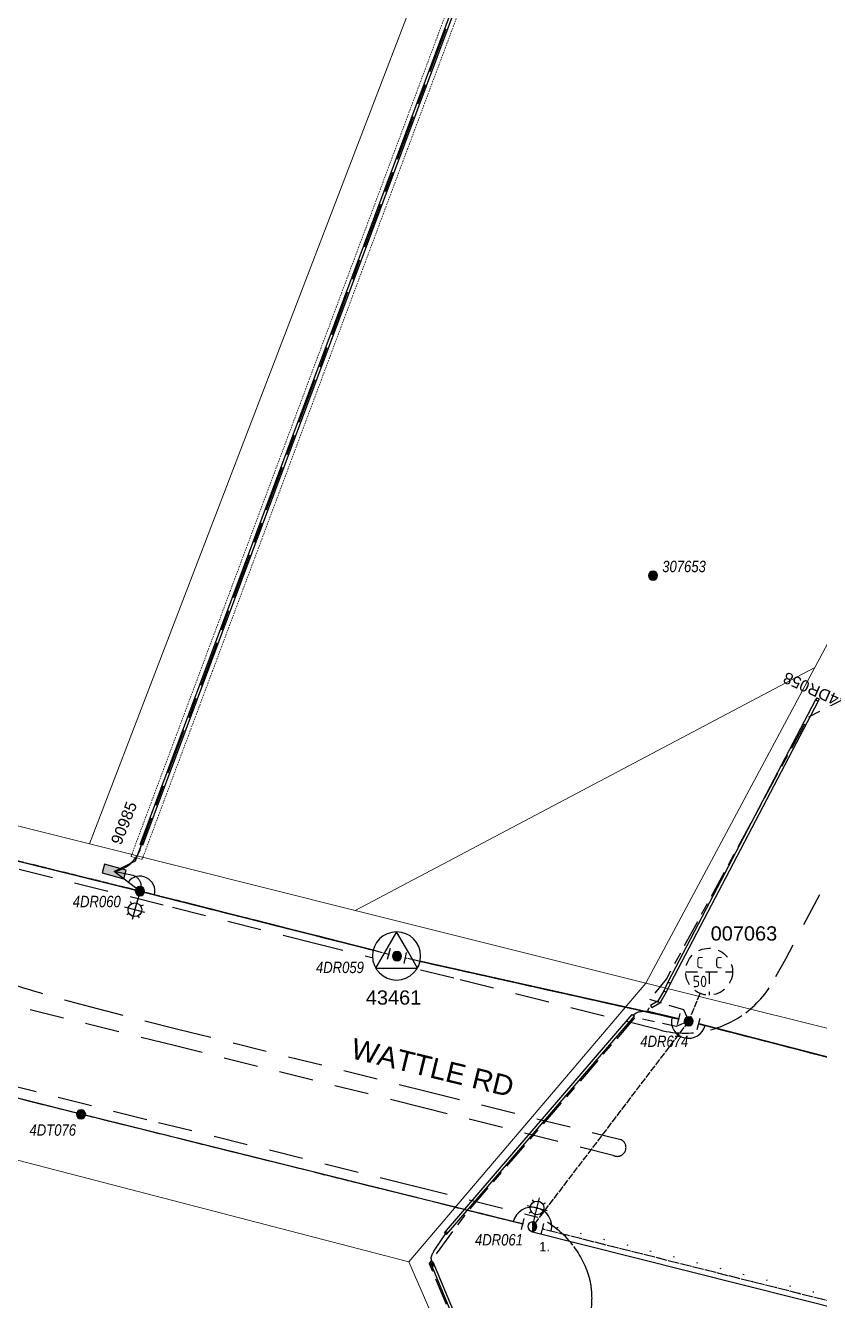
# Model space of a CAD drawing. Header units: metres. Extents: x 303058 to 305172, y 6169922 to 6171978.
# Drawn here: x 303759.1 to 303828.7, y 6171352 to 6171463.7 of the extents above; entities that cross this region are included whole.
import ezdxf
from ezdxf.enums import TextEntityAlignment as Align

# ---------------------------------------------------------------- set-up
doc = ezdxf.new("R2010")
doc.units = ezdxf.units.M
for name, pattern in [('Cable Exist OH', [1, 1, 0]), ('Cable Exist UG', [8.2, 4, -1.2, 1.8, -1.2]), ('Cable New OH', [6, 4, -2]), ('Cable Remove', [2, 0, -2]), ('Dash', [5, 3, -2]), ('HIDDEN', [0.375, 0.25, -0.125]), ('HIDDEN2', [0.1875, 0.125, -0.0625])]:
    doc.linetypes.add(name, pattern=pattern)
doc.layers.get('0').update_dxf_attribs({"color": 6})
for name, color, linetype in [('_User ExFOK', 9, 'Dash'), ('_User_NumColumnExist', 7, 'Continuous'), ('_User_NumPoleExist', 7, 'Continuous'), ('Duct_SP_EXT', 9, 'Continuous'), ('Equip_LV_NEW', 8, 'Continuous'), ('Equip_SL_MOD', 8, 'Continuous'), ('Equip_SP_HV_NEW', 8, 'Continuous'), ('Equip_SP_SL_MOD', 8, 'Continuous'), ('Mains_HV_MOD', 7, 'Continuous'), ('Mains_LV_MOD', 7, 'Continuous'), ('Mains_SL_MOD', 7, 'Continuous'), ('Notes_SL_MISC', 8, 'ZIGZAG'), ('OH_Details_SP_MISC', 7, 'Continuous'), ('Sub_SP_TR_HV_LV_MOD', 7, 'Continuous'), ('SupportsOH_SP_TR_HV_LV_SL_EXT', 8, 'Continuous'), ('SupportsOH_SP_TR_HV_LV_SL_MOD', 8, 'Continuous'), ('SupportsOH_SP_TR_HV_LV_SL_NEW', 8, 'Continuous'), ('SupportsUG_SP_LV_EXT', 8, 'Continuous'), ('SupportsUG_SP_LV_SL_EXT', 7, 'Continuous'), ('Trench_SP_EXT', 8, 'Continuous')]:
    doc.layers.add(name, color=color, linetype=linetype)
for name, color, linetype, lineweight in [('Cadastre Developer_SP_NEW', 2, 'Continuous', 5), ('Cadastre Land Parcels_SP_EXT', 8, 'Continuous', 5), ('Cadastre Other Property_SP_EXT', 9, 'HIDDEN', 5), ('Cadastre Road Names_SP_HV_LV_SL_EXT', 9, 'Continuous', 5), ('Cadastre Roads_SP_EXT', 7, 'Continuous', 5)]:
    doc.layers.add(name, color=color, linetype=linetype, lineweight=lineweight)
doc.layers.add('Features_DEL', color=1, linetype='Continuous', plot=False)
doc.layers.get('Features_DEL').off()
doc.styles.add('COLUMN_LABEL', font='arial.ttf')
doc.styles.add('iecARIAL', font='arial.ttf', dxfattribs={"height": 2})
doc.styles.add('IESYMBOL1', font='isocp.shx')
doc.styles.add('POLE_LABEL', font='ARIALNI.TTF')
doc.styles.add('SLCP_LABEL', font='arial.ttf', dxfattribs={"height": 3.5})
doc.styles.get("Standard").update_dxf_attribs({"font": 'arial.ttf'})
doc.styles.add('TXT', font='txt.shx')
doc.linetypes.add('ZIGZAG', pattern='A,1e-16,-4,[">",TXT,S=2,R=0,X=0,Y=-1],-4', length=8)

# ---------------------------------------------------------------- blocks, each defined once
blk = doc.blocks.new('SUB_POLE_EXT')
blk.add_wipeout([(0, 4.22), (0.42, 4.2), (0.83, 4.14), (1.21, 4.05), (1.62, 3.9), (1.99, 3.72), (2.35, 3.51), (2.68, 3.26), (2.99, 2.99), (3.28, 2.66), (3.52, 2.34), (3.76, 1.92), (3.9, 1.62), (4.04, 1.23), (4.18, 0.63), (4.22, 0), (4.18, -0.61), (4.06, -1.15), (3.9, -1.62), (3.58, -2.24), (3.22, -2.73), (2.97, -3.01), (2.68, -3.26), (2.36, -3.5), (2, -3.72), (1.64, -3.89), (1.25, -4.03), (0.82, -4.14), (0.42, -4.2), (0, -4.22), (-0.41, -4.2), (-0.8, -4.15), (-1.21, -4.05), (-1.62, -3.9), (-1.99, -3.73), (-2.35, -3.51), (-2.68, -3.26), (-2.96, -3.02), (-3.23, -2.72), (-3.51, -2.35), (-3.71, -2.01), (-3.91, -1.6), (-4.05, -1.21), (-4.16, -0.76), (-4.22, -0.14), (-4.21, 0.39), (-4.14, 0.83), (-4.03, 1.27), (-3.9, 1.63), (-3.71, 2.02), (-3.5, 2.37), (-3.28, 2.67), (-2.99, 2.99), (-2.68, 3.27), (-2.33, 3.52), (-1.98, 3.73), (-1.63, 3.9), (-1.2, 4.05), (-0.78, 4.15), (-0.4, 4.21)])
blk.add_line((2.16, 0.48), (2.16, 0.48, 0))
blk.add_lwpolyline([(-4.22, 0, 1), (4.22, 0, 1)], format="xyb", close=True)
blk.add_lwpolyline([(2.14, 0.52), (0, 4.22), (-3.66, -2.11), (3.66, -2.11)], close=True)
for tag, height, flags, p in [('ASSET_NUM', 2.5, 8, (2, 2)), ('STREET_CODE', 0.2, 9, (1.5, 0)), ('CONSTRUCTED_VOLTAGE', 0.2, 9, (1.5, -0.2)), ('OPERATING_VOLTAGE', 0.2, 9, (1.5, -0.6)), ('OPERATED_BY', 0.2, 9, (1.5, -0.8)), ('ORIENTATION', 0.2, 9, (1.5, -1.2)), ('OWNED_BY', 0.2, 9, (1.5, -1.4)), ('SECONDARY_VOLTAGE', 0.2, 9, (1.5, -1.6)), ('STATE', 0.2, 9, (1.5, -1.8)), ('SUBSTATION_TYPE', 0.2, 9, (1.5, -2)), ('NO_PHASES', 0.2, 9, (1.5, -0.4)), ('MAINTAINED_BY', 0.2, 9, (1.5, -1)), ('USAGE', 0.2, 9, (1.5, -2.2)), ('STREETNAME', 0.2, 9, (1.5, -2.8)), ('SUBURB', 0.2, 9, (1.5, -3)), ('Z', 0.2, 1, (1.5, -3.4)), ('LEGEND', 0.2, 9, (1.5, -2.4)), ('LOCATION', 0.2, 9, (1.5, -2.6)), ('NOTES', 0.2, 9, (1.5, -3.2))]:
    blk.add_attdef(tag, text='', height=height, dxfattribs=dict(flags=flags)).set_placement(p, align=Align.MIDDLE_LEFT)
blk = doc.blocks.new('COLUMN_EXT')
blk.add_hatch(color=256).paths.add_polyline_path([(-1.49, 1.48), (-1.49, -1.49), (1.48, -1.49), (1.48, 1.48)])
blk.add_lwpolyline([(-1.49, -1.49), (1.48, -1.49), (1.48, 1.48), (-1.49, 1.48)], close=True)
at = {"flags": 9}
for tag, style, p in [('STRUCTURE_PLANT_NUMBER', 'POLE_LABEL', (1.81, 0.03)), ('STREET_CODE', 'COLUMN_LABEL', (1.81, -0.2))]:
    blk.add_attdef(tag, text='', height=0.2, dxfattribs=dict(at, style=style)).set_placement(p, align=Align.MIDDLE_LEFT)
at = {"flags": 1}
blk.add_attdef('Z', (1.81, -2.35), '', height=0.2, dxfattribs=at)
at = {"flags": 9}
for tag, p in [('COLUMN_TYPE', (1.81, -0.4)), ('OWNED_BY', (1.81, -0.6)), ('STATE', (1.81, -0.8)), ('USAGE', (1.81, -1)), ('STREETNAME', (1.81, -1.6)), ('SUBURB', (1.81, -1.8)), ('LEGEND', (1.81, -1.2)), ('LOCATION', (1.81, -1.4)), ('NOTES', (1.81, -2))]:
    blk.add_attdef(tag, text='', height=0.2, dxfattribs=at).set_placement(p, align=Align.MIDDLE_LEFT)
at = {"layer": '_User_NumColumnExist', "style": 'COLUMN_LABEL', "flags": 8}
blk.add_attdef('ASSET_NUM', text='', height=2.5, dxfattribs=at).set_placement((2, 2), align=Align.MIDDLE_LEFT)
blk = doc.blocks.new('PILLAR_EXT')
blk.add_hatch(color=256).paths.add_polyline_path([(-2.475, 0.99), (-2.475, -0.99), (2.475, -0.99), (2.475, 0.99)])
blk.add_lwpolyline([(-2.475, -0.99), (2.475, -0.99), (2.475, 0.99), (-2.475, 0.99)], close=True)
at = {"style": 'iecARIAL', "flags": 8}
blk.add_attdef('ASSET_NUM', (1.5, 3.5), '', height=2.5, dxfattribs=at)
for tag, p, flags in [('OWNED_BY', (0, -0.2), 9), ('STATE', (0, -0.4), 9), ('SUPPORT_TYPE', (0, -0.6), 9), ('STREETNAME', (0, -1.8), 9), ('SUBURB', (0, -2), 1), ('USAGE', (0, -0.8), 9), ('LEGEND', (0, -1), 9), ('LOCATION', (0, -1.2), 9), ('NOTES', (0, -1.4), 9), ('PARENT', (0, -1.6), 9)]:
    blk.add_attdef(tag, p, '', height=0.2, dxfattribs=dict(flags=flags))
blk = doc.blocks.new('*U139')
for p, q in [((-1.46, 5.68), (-1.06, 5.28)), ((0, 1.97), (0, 6.47)), ((1.46, 5.68), (1.06, 5.28)), ((-2.25, 4.22), (2.25, 4.22)), ((-1.46, 2.76), (-1.06, 3.16)), ((1.46, 2.76), (1.06, 3.16)), ((0, 0), (0, 2.72))]:
    blk.add_line(p, q)
blk.add_circle((0, 4.22), 1.5)
at = {"style": 'iecARIAL', "flags": 9}
blk.add_attdef('ASSET_NUM', (1.5, 1.5), '', height=2.5, dxfattribs=at)
for tag, p, height, flags in [('OPERATING_VOLTAGE', (0.98, -1.65), 0.2, 9), ('ORIENTATION', (0.98, -1.85), 0.2, 9), ('OWNED_BY', (0.98, -2.05), 0.2, 9), ('STATE', (0.98, -2.25), 0.2, 9), ('CONSTRUCTED_VOLTAGE', (0.98, -0.65), 0.2, 9), ('CONTROL_TYPE', (0.98, -0.85), 0.2, 9), ('LANTERN_PURPOSE', (0.98, -1.05), 0.2, 9), ('LANTERN_TYPE', (0.98, -1.25), 0.2, 9), ('NO_PHASES', (0.98, -1.45), 0.2, 9), ('USAGE', (0.98, -2.45), 0.2, 9), ('CEXIST', (0.98, -2.65), 0.2, 9), ('CNEW', (0.98, -2.85), 0.2, 9), ('LNUMBER', (2.18, -3.25), 2.5, 8), ('CNUMBER', (0.98, -3.05), 0.2, 9), ('CREMOVE', (0.98, -3.25), 0.2, 9), ('CREPLACE', (0.98, -3.45), 0.2, 9), ('LKINGHEIGHT', (0.98, -3.65), 0.2, 9), ('LBRACKET', (0.98, -3.85), 0.2, 9), ('LBRACKETVOCAB', (0.98, -4.05), 0.2, 9), ('LCATEGORY', (0.98, -4.25), 0.2, 9), ('LCHARGE1', (0.98, -4.45), 0.2, 9), ('LCHARGE1PERCENT', (0.98, -4.65), 0.2, 9), ('LCHARGE2', (0.98, -4.85), 0.2, 9), ('LCHARGE2PERCENT', (0.98, -5.05), 0.2, 9), ('LCHARGE3', (0.98, -5.25), 0.2, 9), ('LCHARGE3PERCENT', (0.98, -5.45), 0.2, 9), ('LEXIST', (0.98, -5.65), 0.2, 9), ('LLAMP', (0.98, -5.85), 0.2, 9), ('LLAMPVOCAB', (0.98, -6.05), 0.2, 9), ('LMAST', (0.98, -6.25), 0.2, 9), ('LMASTVOCAB', (0.98, -6.45), 0.2, 9), ('LNEW', (0.98, -6.65), 0.2, 9), ('LANTNUMBER', (0.98, -6.85), 0.2, 9), ('LOUTREACH', (0.98, -7.25), 0.2, 9), ('LOUTREACHVOCAB', (0.98, -7.45), 0.2, 9), ('LRATECODE', (0.98, -7.65), 0.2, 9), ('LREMOVE', (0.98, -7.85), 0.2, 9), ('LREPLACE', (0.98, -8.05), 0.2, 9), ('LTYPE', (0.98, -8.25), 0.2, 9), ('LTYPEVOCAB', (0.98, -8.45), 0.2, 9), ('STREETNAME', (0.98, -9.25), 0.2, 9), ('SUBURB', (0.98, -9.45), 0.2, 1), ('LEGEND', (0.98, -8.65), 0.2, 9), ('LOCATION', (0.98, -8.85), 0.2, 9), ('NOTES', (0.98, -9.05), 0.2, 9)]:
    blk.add_attdef(tag, p, '', height=height, dxfattribs=dict(flags=flags))
blk = doc.blocks.new('POLE_EXT')
blk.add_hatch(color=256).paths.add_polyline_path([(-1, 0, 1), (1, 0, 1)])
blk.add_lwpolyline([(-1, 0, 1), (1, 0, 1)], format="xyb", close=True)
for tag, height, flags, p in [('pNumber', 2.5, 8, (-17.84, 2.07)), ('OWNED_BY', 0.2, 9, (1.35, -0.4)), ('SPECIAL_USE', 0.2, 9, (1.35, -0.8)), ('STATE', 0.2, 9, (1.35, -1)), ('cLV', 0.2, 9, (1.35, -1.4)), ('hDepth', 0.2, 9, (1.35, -1.6)), ('hDia', 0.2, 9, (1.35, -1.8)), ('cHV', 0.2, 9, (1.35, -2)), ('PARENT', 0.2, 9, (1.35, -0.6)), ('USAGE', 0.2, 9, (1.35, -1.2)), ('LBRACKET', 0.2, 9, (1.35, -2.2)), ('LExisting', 0.2, 9, (1.35, -2.4)), ('LANTNUMBER', 0.2, 9, (1.35, -2.6)), ('LOther', 0.2, 9, (1.35, -2.8)), ('cLinedev', 0.2, 9, (1.35, -3.4)), ('pExisting', 0.2, 9, (1.35, -3.8)), ('pFooting', 0.2, 9, (1.35, -4.4)), ('pNew', 0.2, 9, (1.35, -4.6)), ('pRelocate', 0.2, 9, (1.35, -5)), ('pRemove', 0.2, 9, (1.35, -5.2)), ('pReplace', 0.2, 9, (1.35, -5.4)), ('pStay', 0.2, 9, (1.35, -5.6)), ('LRemove', 0.2, 9, (1.35, -3)), ('LEGEND', 0.2, 9, (1.35, -3.2)), ('LOCATION', 0.2, 9, (1.35, -3.6)), ('PFNUMBER', 0.2, 9, (1.35, -4)), ('NEWPFNUMBER', 0.2, 9, (1.35, -4.2)), ('pType', 0.2, 9, (1.35, -5.8)), ('cspan', 0.2, 9, (1.35, -6)), ('STREETNAME', 0.2, 9, (1.35, -6.2)), ('SUBURB', 0.2, 9, (1.35, -6.4)), ('OPERATED_BY', 0.2, 9, (1.36, -7.01)), ('NOTES', 0.2, 9, (1.35, -6.6)), ('MAINTAINED_BY', 0.2, 9, (1.36, -6.81))]:
    blk.add_attdef(tag, text='', height=height, dxfattribs=dict(flags=flags)).set_placement(p, align=Align.MIDDLE_LEFT)
at = {"style": 'POLE_LABEL', "flags": 9}
for tag, p in [('STRUCTURE_PLANT_NUMBER', (1.35, 0.03)), ('STREET_CODE', (1.35, -0.2))]:
    blk.add_attdef(tag, text='', height=0.2, dxfattribs=at).set_placement(p, align=Align.MIDDLE_LEFT)
at = {"flags": 1}
blk.add_attdef('Z', (1.35, -7.33), '', height=0.2, dxfattribs=at)
at = {"layer": '_User_NumPoleExist', "style": 'POLE_LABEL', "flags": 8}
blk.add_attdef('ASSET_NUM', text='', height=2.5, dxfattribs=at).set_placement((2, 2), align=Align.MIDDLE_LEFT)
blk = doc.blocks.new('SLCP_ZELL_EXT')
blk.add_wipeout([(-0.13, 4.15), (-0.39, 4.13), (-0.65, 4.1), (-0.91, 4.05), (-1.16, 3.98), (-1.41, 3.9), (-1.65, 3.81), (-1.88, 3.7), (-2.11, 3.57), (-2.33, 3.43), (-2.54, 3.28), (-2.74, 3.11), (-2.93, 2.93), (-3.11, 2.74), (-3.28, 2.54), (-3.43, 2.33), (-3.57, 2.11), (-3.7, 1.88), (-3.81, 1.65), (-3.9, 1.41), (-3.98, 1.16), (-4.05, 0.91), (-4.1, 0.65), (-4.13, 0.39), (-4.15, 0.13), (-4.15, -0.13), (-4.13, -0.39), (-4.1, -0.65), (-4.05, -0.91), (-3.98, -1.16), (-3.9, -1.41), (-3.81, -1.65), (-3.7, -1.88), (-3.57, -2.11), (-3.43, -2.33), (-3.28, -2.54), (-3.11, -2.74), (-2.93, -2.93), (-2.74, -3.11), (-2.54, -3.28), (-2.33, -3.43), (-2.11, -3.57), (-1.88, -3.7), (-1.65, -3.81), (-1.41, -3.9), (-1.16, -3.98), (-0.91, -4.05), (-0.65, -4.1), (-0.39, -4.13), (-0.13, -4.15), (0.13, -4.15), (0.39, -4.13), (0.65, -4.1), (0.91, -4.05), (1.16, -3.98), (1.41, -3.9), (1.65, -3.81), (1.88, -3.7), (2.11, -3.57), (2.33, -3.43), (2.54, -3.28), (2.74, -3.11), (2.93, -2.93), (3.11, -2.74), (3.28, -2.54), (3.43, -2.33), (3.57, -2.11), (3.7, -1.88), (3.81, -1.65), (3.9, -1.41), (3.98, -1.16), (4.05, -0.91), (4.1, -0.65), (4.13, -0.39), (4.15, -0.13), (4.15, 0.13), (4.13, 0.39), (4.1, 0.65), (4.05, 0.91), (3.98, 1.16), (3.9, 1.41), (3.81, 1.65), (3.7, 1.88), (3.57, 2.11), (3.43, 2.33), (3.28, 2.54), (3.11, 2.74), (2.93, 2.93), (2.74, 3.11), (2.54, 3.28), (2.33, 3.43), (2.11, 3.57), (1.88, 3.7), (1.65, 3.81), (1.41, 3.9), (1.16, 3.98), (0.91, 4.05), (0.65, 4.1), (0.39, 4.13), (0.13, 4.15)])
at = {"linetype": 'Dash', "ltscale": 0.7}
for p, q in [((-4.11, 0), (4.11, 0)), ((0, 0), (0, -4.11))]:
    blk.add_line(p, q, dxfattribs=at)
blk.add_circle((0, 0), 4.11, dxfattribs=at)
at = {"lineweight": 40, "style": 'IESYMBOL1'}
for s, p in [('C', (-1.6, 0)), ('C', (1.7, 0)), ('50', (-1.61, -3.31))]:
    blk.add_text(s, height=2, dxfattribs=at).set_placement(p, align=Align.BOTTOM_CENTER)
at = {"style": 'SLCP_LABEL'}
for tag, height, flags, p in [('ASSET_NUM', 2.5, 8, (2, 2)), ('STREET_CODE', 0.2, 9, (0, -0.2))]:
    blk.add_attdef(tag, text='', height=height, dxfattribs=dict(at, flags=flags)).set_placement(p, align=Align.MIDDLE_LEFT)
at = {"flags": 1}
blk.add_attdef('Z', (0, 0), '', height=0.2, dxfattribs=at)
at = {"flags": 9}
for tag, p in [('CONSTRUCTED_VOLTAGE', (0, -0.4)), ('CONTROL_TYPE', (0, -0.6)), ('OPERATING_VOLTAGE', (0, -1)), ('ORIENTATION', (0, -1.2)), ('OWNED_BY', (0, -1.4)), ('STATE', (0, -2)), ('NO_PHASES', (0, -0.8)), ('USAGE', (0, -1.6)), ('LOCATION', (0, -1.8)), ('NOTES', (0, -2.2))]:
    blk.add_attdef(tag, text='', height=0.2, dxfattribs=at).set_placement(p, align=Align.MIDDLE_LEFT)
blk = doc.blocks.new('A$C3D0B2D35')
at = {"layer": '_User ExFOK'}
for p, q in [((303833.37, 6171396.41), (303825.69, 6171381.93)), ((303771.2, 6171386.66), (303757.24, 6171390.11)), ((303784.6, 6171383.26), (303771.2, 6171386.66)), ((303796.64, 6171380.25), (303784.6, 6171383.26)), ((303825.69, 6171381.93), (303824.83, 6171380.38)), ((303814.67, 6171375.73), (303796.64, 6171380.25)), ((303772.16, 6171374.35), (303754.1, 6171378.86)), ((303764.74, 6171377.77), (303772.46, 6171375.81)), ((303772.46, 6171375.81), (303794.22, 6171370.37)), ((303794, 6171368.91), (303772.16, 6171374.35)), ((303752.3, 6171372.29), (303770.79, 6171367.63)), ((303794.22, 6171370.37), (303811.28, 6171366.12)), ((303810.61, 6171364.73), (303794, 6171368.91)), ((303770.79, 6171367.63), (303793.15, 6171362.06)), ((303793.15, 6171362.06), (303804, 6171359.32))]:
    blk.add_line(p, q, dxfattribs=at)
for centre, radius, start, end in [((303816.87, 6171384.35), 8.9, 306.986, 333.5306), ((303796.63, 6171499.96), 126.28, 252.0665, 255.3715), ((303816.87, 6171384.35), 8.9, 284.8415, 306.986), ((303816.87, 6171384.35), 8.9, 255.7402, 284.8415), ((303810.96, 6171365.42), 0.769, 345.0645, 65.0318), ((303810.96, 6171365.42), 0.769, 243.3364, 345.0645), ((303800.53, 6171351.78), 8.29, 37.8694, 65.2828), ((303800.53, 6171351.78), 8.29, 16.0297, 37.8694), ((303801.36, 6171352.2), 7.39, 4.1684, 14.7083), ((303801.36, 6171352.2), 7.39, 348.0134, 4.1683)]:
    blk.add_arc(centre, radius, start, end, dxfattribs=at)
blk = doc.blocks.new('POLE_REPLACE_NEW')
for tag, height, flags, p in [('LOther', 0.2, 9, (1.5, -2.6)), ('LRemove', 0.2, 9, (1.5, -2.8)), ('cLinedev', 0.2, 9, (1.5, -3.2)), ('cspan', 0.2, 9, (1.5, -5.6)), ('LEGEND', 0.2, 9, (1.5, -3)), ('pExisting', 0.2, 9, (1.5, -3.4)), ('PFNUMBER', 0.2, 9, (1.5, -3.6)), ('NEWPFNUMBER', 0.2, 9, (1.5, -3.8)), ('pFooting', 0.2, 9, (1.5, -4)), ('pNew', 0.2, 9, (1.5, -4.2)), ('pRelocate', 0.2, 9, (1.5, -4.6)), ('pRemove', 0.2, 9, (1.5, -4.8)), ('pReplace', 0.2, 9, (1.5, -5)), ('pStay', 0.2, 9, (1.5, -5.2)), ('pType', 0.2, 9, (1.5, -5.4)), ('pNumber', 2, 8, (1.5, -4.4)), ('SUBURB', 0.2, 9, (1.5, -5.8)), ('STREETNAME', 0.2, 9, (1.5, -6)), ('OPERATED_BY', 0.2, 9, (1.5, -6.6)), ('Z', 0.2, 1, (1.5, -7)), ('LOCATION', 0.2, 9, (1.5, -6.2)), ('NOTES', 0.2, 9, (1.5, -6.4)), ('MAINTAINED_BY', 0.2, 9, (1.5, -6.8))]:
    blk.add_attdef(tag, text='', height=height, dxfattribs=dict(flags=flags)).set_placement(p, align=Align.MIDDLE_LEFT)
blk.add_wipeout([(0, 1), (-0.13, 0.99), (-0.25, 0.97), (-0.37, 0.93), (-0.48, 0.88), (-0.59, 0.81), (-0.68, 0.73), (-0.77, 0.64), (-0.84, 0.54), (-0.9, 0.43), (-0.95, 0.31), (-0.98, 0.19), (-1, 0.06), (-1, -0.06), (-0.98, -0.19), (-0.95, -0.31), (-0.9, -0.43), (-0.84, -0.54), (-0.77, -0.64), (-0.68, -0.73), (-0.59, -0.81), (-0.48, -0.88), (-0.37, -0.93), (-0.25, -0.97), (-0.13, -0.99), (0, -1), (0.13, -0.99), (0.25, -0.97), (0.37, -0.93), (0.48, -0.88), (0.59, -0.81), (0.68, -0.73), (0.77, -0.64), (0.84, -0.54), (0.9, -0.43), (0.95, -0.31), (0.98, -0.19), (1, -0.06), (1, 0.06), (0.98, 0.19), (0.95, 0.31), (0.9, 0.43), (0.84, 0.54), (0.77, 0.64), (0.68, 0.73), (0.59, 0.81), (0.48, 0.88), (0.37, 0.93), (0.25, 0.97), (0.13, 0.99)])
h = blk.add_hatch(color=256)
edge = h.paths.add_edge_path()
edge.add_arc((0, 0), 1, 270, 450)
edge.add_line((0, 1), (0, -1))
blk.add_lwpolyline([(0, 1), (0, -1)])
at = {"lineweight": -3}
blk.add_arc((0, 0), 1, 90, 270, dxfattribs=at)
blk.add_arc((0, 0), 1, 270, 90)
at = {"flags": 9}
for tag, height, p in [('ASSET_NUM', 2.5, (2, 2)), ('STREET_CODE', 0.2, (1.5, 0)), ('OWNED_BY', 0.2, (1.5, -0.2)), ('SPECIAL_USE', 0.2, (1.5, -0.6)), ('STATE', 0.2, (1.5, -0.8)), ('cLV', 0.2, (1.5, -1.2)), ('cHV', 0.2, (1.5, -1.8)), ('PARENT', 0.2, (1.5, -0.4)), ('USAGE', 0.2, (1.5, -1)), ('hDepth', 0.2, (1.5, -1.4)), ('hDia', 0.2, (1.5, -1.6)), ('LBRACKET', 0.2, (1.5, -2)), ('LExisting', 0.2, (1.5, -2.2)), ('LANTNUMBER', 0.2, (1.5, -2.4))]:
    blk.add_attdef(tag, text='', height=height, dxfattribs=at).set_placement(p, align=Align.MIDDLE_LEFT)
at = {"style": 'POLE_LABEL', "flags": 9}
blk.add_attdef('STRUCTURE_PLANT_NUMBER', text='', height=0.2, dxfattribs=at).set_placement((1.5, 0.24), align=Align.MIDDLE_LEFT)
blk = doc.blocks.new('HV_End Shackle_NEW')
for tag, flags, p in [('CONNECTOR_TYPE', 9, (1.5, 0)), ('CONSTRUCTED_VOLTAGE', 9, (1.5, -0.2)), ('OPERATING_VOLTAGE', 9, (1.5, -0.6)), ('ORIENTATION', 9, (1.5, -0.8)), ('OWNED_BY', 9, (1.5, -1)), ('OPERATED_BY', 9, (1.5, -1.2)), ('STATE', 9, (1.5, -1.6)), ('Z', 1, (1.5, -2.2)), ('NO_PHASES', 9, (1.5, -0.4)), ('MAINTAINED_BY', 9, (1.5, -1.4)), ('USAGE', 9, (1.5, -1.8)), ('NOTES', 9, (1.5, -2))]:
    blk.add_attdef(tag, text='', height=0.2, dxfattribs=dict(flags=flags)).set_placement(p, align=Align.MIDDLE_LEFT)
blk.add_wipeout([(-0.25, 0), (-0.25, 1.81), (0.25, 1.82), (0.25, 0)])
blk.add_line((1, 1.81), (-1, 1.81))
blk = doc.blocks.new('LV_End Shackle_NEW')
for tag, flags, p in [('CONNECTOR_TYPE', 9, (1.5, 0)), ('CONSTRUCTED_VOLTAGE', 9, (1.5, -0.2)), ('OPERATING_VOLTAGE', 9, (1.5, -0.6)), ('ORIENTATION', 9, (1.5, -0.8)), ('OWNED_BY', 9, (1.5, -1)), ('OPERATED_BY', 9, (1.5, -1.2)), ('STATE', 9, (1.5, -1.6)), ('Z', 1, (1.5, -2.2)), ('NO_PHASES', 9, (1.5, -0.4)), ('MAINTAINED_BY', 9, (1.5, -1.4)), ('USAGE', 9, (1.5, -1.8)), ('NOTES', 9, (1.5, -2))]:
    blk.add_attdef(tag, text='', height=0.2, dxfattribs=dict(flags=flags)).set_placement(p, align=Align.MIDDLE_LEFT)
blk.add_wipeout([(-0.25, 0), (-0.25, 1.81), (0.25, 1.82), (0.25, 0)])
blk.add_line((1, 1.81), (-1, 1.81))
blk = doc.blocks.new('*U163')
for tag, flags, p in [('CONNECTOR_TYPE', 9, (1.5, 0)), ('CONSTRUCTED_VOLTAGE', 9, (1.5, -0.2)), ('OPERATING_VOLTAGE', 9, (1.5, -0.6)), ('ORIENTATION', 9, (1.5, -0.8)), ('OWNED_BY', 9, (1.5, -1)), ('OPERATED_BY', 9, (1.5, -1.2)), ('STATE', 9, (1.5, -1.6)), ('Z', 1, (1.5, -2.2)), ('NO_PHASES', 9, (1.5, -0.4)), ('MAINTAINED_BY', 9, (1.5, -1.4)), ('USAGE', 9, (1.5, -1.8)), ('NOTES', 9, (1.5, -2))]:
    blk.add_attdef(tag, text='', height=0.2, dxfattribs=dict(flags=flags)).set_placement(p, align=Align.MIDDLE_LEFT)
blk.add_wipeout([(-0.25, 0), (-0.25, 1.5), (0.25, 1.5), (0.25, 0)])
blk.add_line((1, 1.5), (-1, 1.5))
blk = doc.blocks.new('*U162')
for tag, flags, p in [('CONNECTOR_TYPE', 9, (1.5, 0)), ('CONSTRUCTED_VOLTAGE', 9, (1.5, -0.2)), ('OPERATING_VOLTAGE', 9, (1.5, -0.6)), ('ORIENTATION', 9, (1.5, -0.8)), ('OWNED_BY', 9, (1.5, -1)), ('OPERATED_BY', 9, (1.5, -1.2)), ('STATE', 9, (1.5, -1.6)), ('Z', 1, (1.5, -2.2)), ('NO_PHASES', 9, (1.5, -0.4)), ('MAINTAINED_BY', 9, (1.5, -1.4)), ('USAGE', 9, (1.5, -1.8)), ('NOTES', 9, (1.5, -2))]:
    blk.add_attdef(tag, text='', height=0.2, dxfattribs=dict(flags=flags)).set_placement(p, align=Align.MIDDLE_LEFT)
blk.add_wipeout([(-0.25, 0), (-0.25, 1.5), (0.25, 1.5), (0.25, 0)])
blk.add_line((1, 1.5), (-1, 1.5))

msp = doc.modelspace()

# ---------------------------------------------------------------- linework, layer by layer
at = {"layer": 'Cadastre Land Parcels_SP_EXT', "linetype": 'Continuous'}
for points in [[(303799.96, 6171483.88), (303774.39, 6171497.57), (303763.98, 6171478.19), (303736.68, 6171472.75), (303713.75, 6171412.99), (303715.74, 6171404.3), (303764.73, 6171392.03), (303799.96, 6171483.88)], [(303828.26, 6171407.48), (303853.74, 6171455.09), (303799.96, 6171483.88), (303764.73, 6171392.03), (303788.01, 6171386.2), (303828.26, 6171407.48)], [(303828.26, 6171407.48), (303788.01, 6171386.2), (303813.46, 6171379.83), (303828.26, 6171407.48)]]:
    msp.add_lwpolyline(points, close=True, dxfattribs=at)
msp.add_lwpolyline([(303668.68, 6171181.72), (303678.88, 6171191.47), (303695.07, 6171206.52), (303716.97, 6171226.99), (303752.45, 6171270.38), (303795.17, 6171349.78), (303792.7, 6171355.4), (303792.7, 6171355.4), (303567.39, 6171413.96), (303539.87, 6171421.12), (303529.92, 6171414.62), (303525.66, 6171393.08), (303521.38, 6171393.92), (303504.07, 6171397.35), (303502.7, 6171391.01), (303502.52, 6171390.26), (303501.22, 6171384.77), (303499.66, 6171378.55), (303498.03, 6171372.35), (303496.32, 6171366.18)], dxfattribs=at)
at = {"layer": 'Cadastre Other Property_SP_EXT', "linetype": 'HIDDEN2'}
msp.add_lwpolyline([(303802.59, 6171482.54), (303768.37, 6171390.92), (303769.35, 6171390.68), (303803.49, 6171482.1), (303802.59, 6171482.54)], close=True, dxfattribs=at)
at = {"layer": 'Cadastre Roads_SP_EXT', "linetype": 'Continuous'}
for points in [[(303864.81, 6171380.69), (303865.53, 6171382.17), (303880.15, 6171410.95), (303895.43, 6171441.28), (303977.83, 6171604.15), (303960.39, 6171613.29), (303942.81, 6171622.51), (303927.31, 6171592.5), (303853.74, 6171455.09), (303828.26, 6171407.48), (303813.46, 6171379.83), (303836.14, 6171374.18), (303858.93, 6171368.5), (303864.81, 6171380.69)], [(303803.04, 6171367.57), (303813.46, 6171379.83), (303788.01, 6171386.2), (303764.73, 6171392.03), (303715.74, 6171404.3), (303546.08, 6171446.79), (303542.98, 6171433.96), (303539.87, 6171421.12), (303567.39, 6171413.96), (303792.7, 6171355.4), (303803.04, 6171367.57)]]:
    msp.add_lwpolyline(points, close=True, dxfattribs=at)
at = {"layer": 'Duct_SP_EXT'}
for p, q in [((303769.18, 6171391.99), (303802.78, 6171481.97)), ((303769.4, 6171391.91), (303803.01, 6171481.88)), ((303828.44, 6171404.82), (303828.34, 6171404.64)), ((303828.44, 6171404.82), (303828.55, 6171404.77)), ((303828.65, 6171404.71), (303828.55, 6171404.77)), ((303828.34, 6171404.64), (303815.4, 6171379.92)), ((303828.55, 6171404.53), (303815.62, 6171379.82)), ((303828.34, 6171404.64), (303828.45, 6171404.59)), ((303828.55, 6171404.53), (303828.45, 6171404.59)), ((303828.65, 6171404.71), (303828.55, 6171404.53)), ((303769.18, 6171391.99), (303769.29, 6171391.95)), ((303769.4, 6171391.91), (303769.29, 6171391.95)), ((303815.04, 6171379.15), (303814.53, 6171378.25)), ((303815.4, 6171379.92), (303815.04, 6171379.15)), ((303815.04, 6171379.15), (303815.14, 6171379.1)), ((303815.25, 6171379.04), (303815.14, 6171379.1)), ((303815.62, 6171379.82), (303815.25, 6171379.04)), ((303815.4, 6171379.92), (303815.51, 6171379.87)), ((303815.62, 6171379.82), (303815.51, 6171379.87)), ((303814.53, 6171378.25), (303813.88, 6171377.88)), ((303814.7, 6171378.08), (303814, 6171377.67)), ((303814.53, 6171378.25), (303814.61, 6171378.17)), ((303814.7, 6171378.08), (303814.61, 6171378.17)), ((303815.25, 6171379.04), (303814.7, 6171378.08)), ((303795.83, 6171357.95), (303812.27, 6171377.09)), ((303796.01, 6171357.79), (303812.46, 6171376.93)), ((303812.27, 6171377.09), (303812.36, 6171377.01)), ((303812.46, 6171376.93), (303812.36, 6171377.01)), ((303813.88, 6171377.88), (303813.94, 6171377.78)), ((303814, 6171377.67), (303813.94, 6171377.78)), ((303795.83, 6171357.95), (303795.92, 6171357.87)), ((303796.01, 6171357.79), (303795.92, 6171357.87)), ((303794.63, 6171355.29), (303794.74, 6171355.33)), ((303796.93, 6171349.72), (303794.63, 6171355.29)), ((303794.85, 6171355.38), (303794.74, 6171355.33)), ((303797.2, 6171349.7), (303794.85, 6171355.38))]:
    msp.add_line(p, q, dxfattribs=at)
at = {"layer": 'Mains_HV_MOD', "linetype": 'Cable Exist OH'}
for points in [[(303803.53, 6171358.5), (303764, 6171368.34), (303720.03, 6171379.39), (303669.27, 6171391.62), (303629.99, 6171401.76)], [(303725.15, 6171398.75), (303769.15, 6171387.89), (303791.67, 6171382.19)], [(303791.67, 6171382.19), (303791.67, 6171382.19), (303817.21, 6171376.49), (303867.89, 6171363.38), (303918.26, 6171353.72)], [(303870.8, 6171341.59), (303803.53, 6171358.5)]]:
    msp.add_lwpolyline(points, dxfattribs=at)
at = {"layer": 'Mains_LV_MOD', "linetype": 'Cable Exist UG'}
for points in [[(303766.9, 6171389.61), (303768.77, 6171390.56), (303802.97, 6171482.17)], [(303769.15, 6171387.89), (303766.9, 6171389.61)]]:
    msp.add_lwpolyline(points, dxfattribs=at)
at = {"layer": 'Mains_LV_MOD', "linetype": 'Cable Exist OH'}
for points in [[(303725.16, 6171398.75), (303769.15, 6171387.89)], [(303867.89, 6171363.38), (303817.21, 6171376.49)]]:
    msp.add_lwpolyline(points, dxfattribs=at)
at = {"layer": 'Mains_LV_MOD', "linetype": 'Continuous'}
msp.add_lwpolyline([(303770.43, 6171387.57, 0.81506), (303768.11, 6171388.68)], format="xyb", dxfattribs=at)
at = {"layer": 'Mains_SL_MOD', "linetype": 'Cable Exist OH', "ltscale": 0.6, "flags": 128}
for points in [[(303769.17, 6171387.89), (303725.15, 6171398.75), (303677.63, 6171409.4)], [(303817.21, 6171376.49), (303791.67, 6171382.19), (303769.17, 6171387.89)], [(303819, 6171380.83), (303817.21, 6171376.49)], [(303803.57, 6171358.5), (303764, 6171368.34), (303720.03, 6171379.39)], [(303817.21, 6171376.49), (303803.53, 6171358.5)], [(303867.9, 6171363.38), (303817.21, 6171376.49)]]:
    msp.add_lwpolyline(points, dxfattribs=at)
at = {"layer": 'Mains_SL_MOD', "linetype": 'Cable Exist UG', "ltscale": 0.6, "flags": 128}
for points in [[(303817.22, 6171376.52), (303816.79, 6171377.5), (303813.81, 6171378.39), (303815.27, 6171380.18), (303815.27, 6171380.18), (303827.71, 6171403.14), (303831.32, 6171405)], [(303817.21, 6171376.49), (303816.12, 6171376.04), (303812.52, 6171376.82), (303797.74, 6171359.7), (303794.48, 6171355.26), (303794.48, 6171355.26), (303796.83, 6171349.7), (303798.12, 6171346.81)]]:
    msp.add_lwpolyline(points, dxfattribs=at)
at = {"layer": 'Notes_SL_MISC', "flags": 128}
for points in [[(303791.67, 6171382.19), (303771.56, 6171387.28)], [(303867.9, 6171363.38), (303817.23, 6171376.49)]]:
    msp.add_lwpolyline(points, dxfattribs=at)
at = {"layer": 'Notes_SL_MISC', "color": 1, "linetype": 'Cable Remove', "flags": 128}
msp.add_lwpolyline([(303867.9, 6171363.38), (303870.79, 6171341.59), (303803.57, 6171358.5)], dxfattribs=at)
at = {"layer": 'OH_Details_SP_MISC', "flags": 128}
for points in [[(303633.01, 6171419.95), (303677.63, 6171409.4), (303725.15, 6171398.75), (303769.15, 6171387.89), (303791.67, 6171382.19), (303817.21, 6171376.49), (303867.9, 6171363.38), (303918.27, 6171353.72), (303971.42, 6171365.86), (304009.29, 6171386.22), (304049.4, 6171407.78), (304077.77, 6171422.91)], [(303803.57, 6171358.5), (303764, 6171368.34), (303720.03, 6171379.39), (303669.27, 6171391.62), (303629.99, 6171401.76)]]:
    msp.add_lwpolyline(points, dxfattribs=at)
at = {"layer": 'Trench_SP_EXT', "linetype": 'Cable Exist UG', "flags": 128}
for points in [[(303766.9, 6171389.61, 0.305957), (303769.29, 6171391.95)], [(303769.15, 6171387.89, 0.502378), (303768.52, 6171389.26), (303766.9, 6171389.61)], [(303812.36, 6171377.01), (303812.57, 6171377.21), (303812.57, 6171377.21, -0.1403), (303813.64, 6171377.35), (303817.21, 6171376.51)], [(303817.23, 6171376.51), (303813.67, 6171377.35, -0.381107), (303813.94, 6171377.78)], [(303794.88, 6171354.97), (303794.65, 6171355.69), (303794.65, 6171355.69, -0.120305), (303794.9, 6171356.33), (303794.9, 6171356.33), (303796.06, 6171358.08)]]:
    msp.add_lwpolyline(points, format="xyb", dxfattribs=at)

# ---------------------------------------------------------------- block references
at = {"layer": 'Cadastre Developer_SP_NEW'}
msp.add_blockref('A$C3D0B2D35', (0, 0), dxfattribs=at)
at = {"layer": 'Equip_SP_SL_MOD', "xscale": 0.4, "yscale": 0.4, "zscale": 0.4}
for p, rotation in [((303769.15, 6171387.89), 164.9532010867585), ((303803.53, 6171358.5), 345.8784722804193)]:
    msp.add_blockref('*U139', p, dxfattribs=dict(at, rotation=rotation))
at = {"layer": 'SupportsOH_SP_TR_HV_LV_SL_EXT'}
ref = msp.add_blockref('POLE_EXT', (303814.1, 6171415.54), dxfattribs=dict(at, xscale=0.4, yscale=0.4, zscale=0.4))
ref.add_attrib('ASSET_NUM', '307653', dxfattribs={"layer": '_User_NumPoleExist', "height": 1, "style": 'POLE_LABEL'}).set_placement((303814.9, 6171416.34), align=Align.MIDDLE_LEFT)
at = {"layer": 'SupportsOH_SP_TR_HV_LV_SL_MOD'}
ref = msp.add_blockref('POLE_EXT', (303769.15, 6171387.89), dxfattribs=dict(at, xscale=0.4, yscale=0.4, zscale=0.4))
ref.add_attrib('ASSET_NUM', '4DR060', dxfattribs={"layer": '_User_NumPoleExist', "height": 1, "style": 'POLE_LABEL'}).set_placement((303763.27, 6171386.98), align=Align.MIDDLE_LEFT)
ref = msp.add_blockref('POLE_EXT', (303764, 6171368.34), dxfattribs=dict(at, xscale=0.4, yscale=0.4, zscale=0.4))
ref.add_attrib('ASSET_NUM', '4DT076', dxfattribs={"layer": '_User_NumPoleExist', "height": 1, "style": 'POLE_LABEL'}).set_placement((303759.48, 6171366.96), align=Align.MIDDLE_LEFT)
at = {"layer": 'SupportsUG_SP_LV_EXT'}
ref = msp.add_blockref('PILLAR_EXT', (303766.9, 6171389.61), dxfattribs=dict(at, xscale=0.4, yscale=0.4, zscale=0.4, rotation=165.0275553872264))
ref.add_attrib('ASSET_NUM', '90985', dxfattribs={"layer": '0', "height": 1, "rotation": 68.4108, "style": 'iecARIAL'}).set_placement((303767.78, 6171391.76), align=Align.BOTTOM_LEFT)
at = {"layer": 'SupportsUG_SP_LV_SL_EXT'}
ref = msp.add_blockref('COLUMN_EXT', (303831.32, 6171405), dxfattribs=dict(at, xscale=0.4, yscale=0.4, zscale=0.4, rotation=156.0647153769131))
ref.add_attrib('ASSET_NUM', '4DR058', dxfattribs={"layer": '_User_NumColumnExist', "height": 1, "rotation": 156.0647, "style": 'COLUMN_LABEL'}).set_placement((303830.27, 6171404.59), align=Align.MIDDLE_LEFT)

# ---------------------------------------------------------------- texts
at = {"layer": 'Cadastre Road Names_SP_HV_LV_SL_EXT'}
msp.add_text('WATTLE RD', height=1.8, rotation=346.2694, dxfattribs=at).set_placement((303787.52, 6171373.28))

# ---------------------------------------------------------------- next in the draw order: block references
at = {"layer": 'Equip_SL_MOD'}
ref = msp.add_blockref('SLCP_ZELL_EXT', (303819, 6171380.83), dxfattribs=dict(at, xscale=0.5, yscale=0.5, zscale=0.5))
ref.add_attrib('ASSET_NUM', '007063', dxfattribs={"layer": '0', "height": 1.25, "style": 'SLCP_LABEL'}).set_placement((303824.97, 6171384.81), align=Align.TOP_RIGHT)
at = {"layer": 'Equip_SP_HV_NEW', "linetype": 'Cable New OH', "xscale": 0.5, "yscale": 0.5, "zscale": 0.5, "rotation": 255.8844942596428}
msp.add_blockref('HV_End Shackle_NEW', (303803.53, 6171358.5), dxfattribs=at)

# ---------------------------------------------------------------- next in the draw order: linework, layer by layer
at = {"layer": 'Notes_SL_MISC', "flags": 128}
msp.add_lwpolyline([(303817.23, 6171376.49), (303791.67, 6171382.19)], dxfattribs=at)

# ---------------------------------------------------------------- next in the draw order: block references
at = {"layer": 'Equip_SP_HV_NEW', "linetype": 'Cable New OH', "xscale": 0.5, "yscale": 0.5, "zscale": 0.5, "rotation": 76.02689425919665}
msp.add_blockref('HV_End Shackle_NEW', (303803.53, 6171358.5), dxfattribs=at)

# ---------------------------------------------------------------- next in the draw order: block references
at = {"layer": 'Equip_LV_NEW', "xscale": 0.5, "yscale": 0.5, "zscale": 0.5, "rotation": 255.495918093151}
msp.add_blockref('LV_End Shackle_NEW', (303817.21, 6171376.49), dxfattribs=at)
at = {"layer": 'Features_DEL'}
ref = msp.add_blockref('POLE_EXT', (303803.53, 6171358.5), dxfattribs=dict(at, xscale=0.4, yscale=0.4, zscale=0.4))
ref.add_attrib('ASSET_NUM', '4DR061', dxfattribs={"layer": '_User_NumPoleExist', "height": 1, "style": 'POLE_LABEL'}).set_placement((303798.5, 6171357.34), align=Align.MIDDLE_LEFT)
at = {"layer": 'Sub_SP_TR_HV_LV_MOD'}
ref = msp.add_blockref('SUB_POLE_EXT', (303791.63, 6171382.21), dxfattribs=dict(at, xscale=0.5, yscale=0.5, zscale=0.5))
ref.add_attrib('ASSET_NUM', '43461', dxfattribs={"layer": '0', "height": 1.25}).set_placement((303788.94, 6171377.57), align=Align.BOTTOM_LEFT)

# ---------------------------------------------------------------- next in the draw order: linework, layer by layer
at = {"layer": 'Mains_LV_MOD', "linetype": 'Cable Exist OH'}
for points in [[(303769.15, 6171387.89), (303791.67, 6171382.19)], [(303817.21, 6171376.49), (303791.67, 6171382.19)]]:
    msp.add_lwpolyline(points, dxfattribs=at)
at = {"layer": 'Mains_LV_MOD', "linetype": 'Continuous'}
msp.add_lwpolyline([(303815.74, 6171376.82, 0.984098), (303818.66, 6171376.12)], format="xyb", dxfattribs=at)

# ---------------------------------------------------------------- next in the draw order: block references
at = {"layer": 'SupportsOH_SP_TR_HV_LV_SL_NEW'}
ref = msp.add_blockref('POLE_REPLACE_NEW', (303803.53, 6171358.5), dxfattribs=dict(at, xscale=0.4, yscale=0.4, zscale=0.4))
ref.add_attrib('pNumber', '1.', dxfattribs={"height": 0.8}).set_placement((303804.13, 6171356.74), align=Align.MIDDLE_LEFT)

# ---------------------------------------------------------------- next in the draw order: linework, layer by layer
at = {"layer": 'Mains_HV_MOD', "linetype": 'Continuous'}
msp.add_lwpolyline([(303805.18, 6171358.09, 0.987297), (303801.85, 6171358.92)], format="xyb", dxfattribs=at)
at = {"layer": 'OH_Details_SP_MISC', "linetype": 'Continuous'}
msp.add_line((303803.42, 6171358.06), (303870.69, 6171341.15), dxfattribs=at)
at = {"layer": 'OH_Details_SP_MISC', "color": 1, "linetype": 'Cable Remove'}
msp.add_line((303803.64, 6171358.94), (303870.91, 6171342.02), dxfattribs=at)

# ---------------------------------------------------------------- next in the draw order: block references
at = {"layer": 'Equip_LV_NEW', "xscale": 0.5, "yscale": 0.5, "zscale": 0.5}
for name, p, rotation in [('*U162', (303791.67, 6171382.19), 75.80746702458508), ('LV_End Shackle_NEW', (303817.21, 6171376.49), 77.4144782011924)]:
    msp.add_blockref(name, p, dxfattribs=dict(at, rotation=rotation))

# ---------------------------------------------------------------- next in the draw order: block references
at = {"layer": 'Equip_LV_NEW', "xscale": 0.5, "yscale": 0.5, "zscale": 0.5, "rotation": 257.4132790760239}
msp.add_blockref('*U163', (303791.67, 6171382.19), dxfattribs=at)
at = {"layer": 'SupportsOH_SP_TR_HV_LV_SL_MOD'}
ref = msp.add_blockref('POLE_EXT', (303817.21, 6171376.49), dxfattribs=dict(at, xscale=0.4, yscale=0.4, zscale=0.4))
ref.add_attrib('ASSET_NUM', '4DR674', dxfattribs={"layer": '_User_NumPoleExist', "height": 1, "style": 'POLE_LABEL'}).set_placement((303812.98, 6171374.73), align=Align.MIDDLE_LEFT)

# ---------------------------------------------------------------- next in the draw order: block references
ref = msp.add_blockref('POLE_EXT', (303791.67, 6171382.19), dxfattribs=dict(at, xscale=0.4, yscale=0.4, zscale=0.4))
ref.add_attrib('ASSET_NUM', '4DR059', dxfattribs={"layer": '_User_NumPoleExist', "height": 1, "style": 'POLE_LABEL'}).set_placement((303784.57, 6171381.21), align=Align.MIDDLE_LEFT)

doc.saveas('drawing.dxf')
